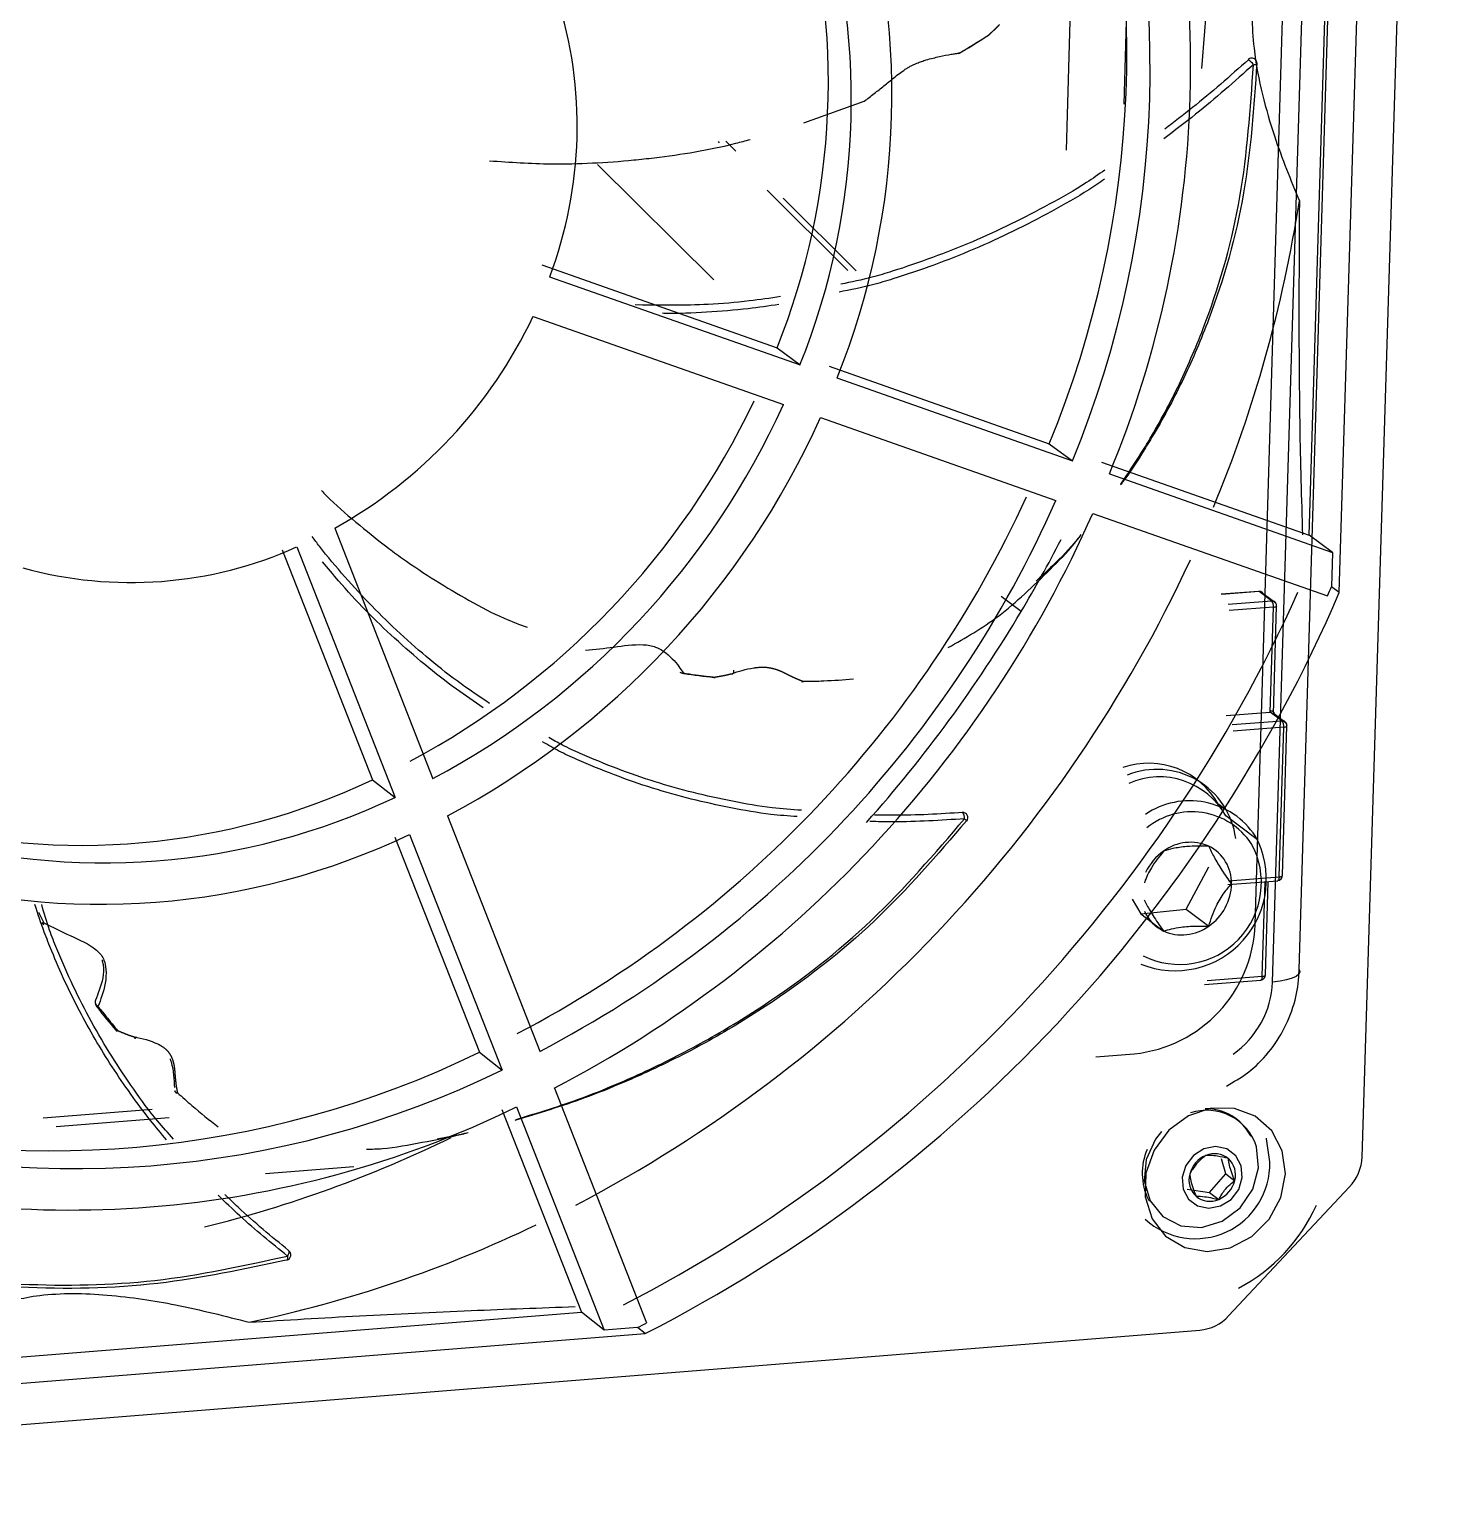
# Model space of a CAD drawing. Header units: millimetres. Extents: x 0 to 279, y 0 to 216.
# Drawn here: x 141.4 to 155.18, y 135.3 to 149.78 of the extents above; entities that cross this region are included whole.
import ezdxf

# ---------------------------------------------------------------- set-up
doc = ezdxf.new("R2010")
doc.units = ezdxf.units.MM

msp = doc.modelspace()

# ---------------------------------------------------------------- linework, layer by layer
at = {"color": 7, "linetype": 'Continuous', "lineweight": 25}
for p, q in [((153.468, 140.966), (154.238, 166.457)), ((153.901, 140.526), (154.552, 161.938)), ((153.641, 140.401), (154.29, 161.828)), ((154.521, 138.678), (155.176, 159.98)), ((154.297, 144.237), (154.603, 154.281)), ((153.999, 144.8), (154.276, 153.915)), ((152.287, 152.845), (152.175, 149.045)), ((151.612, 148.591), (151.67, 150.57)), ((149.026, 148.861), (149.622, 149.074)), ((148.196, 148.666), (148.186, 148.677)), ((148.356, 148.584), (148.258, 148.682)), ((146.997, 148.452), (148.141, 147.314)), ((149.46, 147.407), (148.666, 148.198)), ((149.541, 147.404), (148.822, 148.12)), ((146.447, 147.462), (148.763, 146.646)), ((146.525, 147.346), (148.989, 146.477)), ((146.362, 146.956), (148.826, 146.089)), ((147.367, 147.071), (147.842, 147.069)), ((148.763, 146.646), (148.989, 146.477)), ((149.277, 146.464), (151.442, 145.701)), ((149.353, 146.349), (151.671, 145.532)), ((149.19, 145.96), (151.508, 145.144)), ((151.442, 145.701), (151.671, 145.532)), ((151.957, 145.519), (153.999, 144.8)), ((152.034, 145.404), (154.23, 144.63)), ((151.871, 145.016), (154.18, 144.203)), ((144.409, 144.87), (145.376, 142.403)), ((154.23, 144.63), (153.999, 144.8)), ((143.891, 144.658), (144.78, 142.392)), ((144.035, 144.686), (145.003, 142.219)), ((154.23, 144.63), (154.219, 144.294)), ((151.166, 144.05), (150.969, 144.197)), ((153.502, 144.248), (153.134, 144.219)), ((153.631, 144.155), (153.508, 144.246)), ((153.673, 144.132), (153.549, 144.224)), ((154.297, 144.237), (154.219, 144.294)), ((153.617, 143.059), (153.648, 144.092)), ((153.648, 143.039), (153.68, 144.107)), ((148.325, 143.435), (148.325, 143.435)), ((153.182, 143.026), (153.617, 143.059)), ((153.733, 142.973), (153.617, 143.059)), ((153.774, 142.951), (153.649, 143.044)), ((153.705, 141.436), (153.75, 142.91)), ((153.737, 141.452), (153.782, 142.925)), ((144.78, 142.392), (145.003, 142.219)), ((145.519, 142.039), (146.429, 139.719)), ((153.192, 142.087), (153.11, 142.148)), ((153.49, 141.804), (153.18, 142.036)), ((145.001, 141.828), (145.833, 139.709)), ((145.146, 141.854), (146.056, 139.534)), ((152.789, 141.12), (153.012, 141.537)), ((153.2, 141.361), (153.691, 141.399)), ((153.57, 140.473), (153.598, 141.388)), ((152.257, 141.216), (152.343, 141.072)), ((141.493, 141.09), (141.546, 140.985)), ((152.343, 141.072), (152.789, 141.12)), ((152.343, 141.072), (152.567, 140.903)), ((152.789, 141.12), (153.013, 140.951)), ((152.97, 140.377), (153.524, 140.421)), ((145.833, 139.709), (146.056, 139.534)), ((151.9, 139.665), (152.278, 139.694)), ((146.571, 139.355), (147.477, 137.044)), ((142.611, 139.146), (141.539, 139.062)), ((146.054, 139.147), (146.837, 137.151)), ((146.199, 139.171), (147.061, 136.973)), ((142.781, 139.064), (141.668, 138.976)), ((153.444, 138.873), (153.425, 138.887)), ((143.729, 138.517), (144.598, 138.585)), ((153.18, 138.513), (153.137, 138.661)), ((153.021, 138.328), (153.18, 138.513)), ((153.18, 138.513), (153.269, 138.445)), ((152.416, 138.261), (152.435, 138.247)), ((152.8, 138.36), (153.021, 138.328)), ((153.021, 138.328), (153.11, 138.26)), ((153.208, 137.114), (154.397, 138.383)), ((143.955, 137.757), (143.956, 137.757)), ((137.863, 136.435), (146.837, 137.151)), ((147.061, 136.973), (146.837, 137.151)), ((132.078, 135.305), (152.925, 136.973)), ((147.39, 136.999), (147.061, 136.973)), ((147.465, 136.94), (147.39, 136.999)), ((137.635, 136.155), (147.465, 136.94))]:
    msp.add_line(p, q, dxfattribs=at)
at = {"color": 8, "linetype": 'Continuous', "lineweight": 25}
for p, q in [((153.508, 144.246), (153.138, 144.217)), ((153.204, 144.122), (153.631, 144.155)), ((153.648, 144.092), (153.213, 144.058)), ((153.244, 142.936), (153.733, 142.973)), ((153.75, 142.91), (153.252, 142.872)), ((153.208, 141.398), (153.705, 141.436)), ((153.538, 140.458), (153.567, 141.386)), ((152.995, 140.415), (153.538, 140.458))]:
    msp.add_line(p, q, dxfattribs=at)
at = {"color": 8, "linetype": 'Continuous', "lineweight": 25, "flags": 128}
for points in [[(150.847, 149.728), (150.846, 149.726), (150.845, 149.725)], [(150.563, 149.55), (150.563, 149.55), (150.564, 149.552)], [(153.452, 149.434), (153.462, 149.435), (153.47, 149.436), (153.477, 149.437), (153.483, 149.439), (153.487, 149.441), (153.488, 149.443), (153.488, 149.445), (153.487, 149.446)], [(153.648, 144.092), (153.657, 144.093), (153.665, 144.094), (153.672, 144.096), (153.677, 144.098), (153.68, 144.101), (153.681, 144.104), (153.68, 144.106), (153.68, 144.107)], [(147.832, 143.441), (147.836, 143.442), (147.84, 143.445)], [(148.148, 143.404), (148.144, 143.401), (148.14, 143.4)], [(153.75, 142.91), (153.759, 142.911), (153.767, 142.913), (153.773, 142.915), (153.778, 142.917), (153.781, 142.92), (153.783, 142.922), (153.782, 142.925), (153.782, 142.925)], [(150.609, 142.009), (150.616, 142.003), (150.622, 141.998), (150.626, 141.993), (150.63, 141.99), (150.632, 141.988), (150.632, 141.987), (150.631, 141.987)], [(153.705, 141.436), (153.704, 141.427), (153.703, 141.419), (153.701, 141.411), (153.698, 141.406), (153.695, 141.402), (153.692, 141.4), (153.691, 141.399)], [(153.705, 141.436), (153.714, 141.437), (153.722, 141.439), (153.729, 141.441), (153.733, 141.443), (153.737, 141.446), (153.738, 141.448), (153.737, 141.451), (153.737, 141.452)], [(153.538, 140.458), (153.538, 140.449), (153.536, 140.44), (153.535, 140.433), (153.532, 140.427), (153.529, 140.423), (153.526, 140.421), (153.524, 140.421)], [(153.538, 140.458), (153.547, 140.459), (153.555, 140.46), (153.562, 140.462), (153.567, 140.465), (153.57, 140.467), (153.571, 140.47), (153.571, 140.473), (153.57, 140.473)], [(153.901, 140.526), (153.903, 140.524), (153.909, 140.5), (153.899, 140.478), (153.873, 140.457), (153.833, 140.438), (153.779, 140.422), (153.715, 140.409), (153.641, 140.401)], [(143.945, 137.703), (143.946, 137.693), (143.946, 137.684), (143.946, 137.677), (143.944, 137.671), (143.942, 137.666), (143.939, 137.664), (143.938, 137.663)]]:
    msp.add_lwpolyline(points, dxfattribs=at)
at = {"color": 7, "linetype": 'Continuous', "lineweight": 25, "flags": 128}
for points in [[(150.854, 149.733), (150.852, 149.73), (150.847, 149.728)], [(153.4, 149.485), (153.401, 149.484), (153.403, 149.483)], [(149.619, 149.071), (149.62, 149.071), (149.622, 149.074)], [(148.153, 143.401), (148.151, 143.401), (148.148, 143.404)], [(149.018, 143.359), (149.02, 143.359), (149.024, 143.362)], [(150.586, 142.072), (150.586, 142.072), (150.59, 142.071)], [(153.766, 138.512), (153.736, 138.739), (153.633, 138.935), (153.47, 139.08), (153.264, 139.157), (153.037, 139.158), (152.814, 139.083), (152.62, 138.941), (152.474, 138.745), (152.393, 138.519), (152.386, 138.286), (152.454, 138.071), (152.588, 137.899), (152.776, 137.786), (152.995, 137.747), (153.223, 137.784), (153.435, 137.894), (153.607, 138.065), (153.722, 138.279), (153.766, 138.512)], [(152.548, 138.93), (152.488, 138.855), (152.396, 138.655), (152.378, 138.443), (152.435, 138.246), (152.56, 138.092), (152.737, 138.001), (152.941, 137.985), (153.144, 138.047), (153.32, 138.178), (153.445, 138.36), (153.501, 138.57), (153.482, 138.778), (153.482, 138.778)], [(153.613, 138.629), (153.582, 138.856), (153.58, 138.864)], [(153.332, 138.592), (153.279, 138.691), (153.191, 138.758), (153.08, 138.782), (152.965, 138.759), (152.862, 138.694), (152.787, 138.595), (152.751, 138.479), (152.761, 138.362), (152.814, 138.263), (152.903, 138.197), (153.013, 138.173), (153.129, 138.196), (153.232, 138.261), (153.307, 138.359), (153.342, 138.476), (153.332, 138.592)], [(143.945, 137.703), (143.951, 137.711), (143.955, 137.72), (143.959, 137.728), (143.961, 137.736), (143.962, 137.743), (143.962, 137.749), (143.959, 137.754), (143.956, 137.757)]]:
    msp.add_lwpolyline(points, dxfattribs=at)
at = {"color": 7, "linetype": 'Continuous', "lineweight": 25}
for centre, radius, start, end in [((141.314, 150.583), 11.689, 354.1734, 13.4714), ((142.285, 149.434), 10.549, 337.5399, 19.0822), ((142.065, 149.562), 10.141, 337.6202, 17.7763), ((142.307, 149.393), 10.128, 337.5913, 19.0502), ((142.444, 149.135), 7.45, 338.0413, 18.7237), ((142.222, 149.265), 7.046, 338.1792, 16.8044), ((142.464, 149.095), 7.03, 338.1407, 18.6436), ((142.599, 148.829), 4.197, 339.3064, 17.6091), ((150.817, 149.769), 0.0515, 302.9923, 316.0709), ((150.539, 149.582), 0.0389, 281.9168, 310.5932), ((150.536, 149.594), 0.0512, 282.0833, 300.6479), ((153.435, 149.447), 0.0515, 94.4586, 132.7029), ((153.188, 149.218), 0.342, 39.1826, 50.8263), ((153.435, 149.445), 0.053, 1.1065, 93.9821), ((140.927, 150.104), 13.132, 337.4922, 351.1877), ((142.131, 148.96), 4.682, 299.1196, 334.6598), ((141.467, 149.481), 7.827, 298.0959, 334.608), ((141.685, 149.316), 7.836, 298.099, 335.6774), ((141.619, 149.369), 8.304, 298.016, 335.76), ((140.974, 149.876), 11.27, 297.655, 335.3754), ((141.191, 149.712), 11.283, 297.6582, 336.1151), ((141.123, 149.767), 11.751, 297.62, 336.1528), ((142.403, 148.313), 3.978, 254.4982, 294.2156), ((139.649, 150.902), 13.401, 329.2505, 332.7063), ((140.449, 150.289), 13.644, 297.6601, 335.1643), ((140.479, 150.274), 14.706, 297.4289, 335.7735), ((140.77, 150.055), 14.725, 297.0441, 336.7259), ((153.506, 144.197), 0.0508, 31.542, 94.2947), ((140.854, 150.05), 14.552, 336.3094, 336.6994), ((139.56, 150.956), 13.505, 318.3037, 329.2453), ((153.561, 144.102), 0.0881, 353.5021, 36.9386), ((153.628, 144.105), 0.052, 1.7838, 31.762), ((147.839, 143.493), 0.052, 232.247, 261.8647), ((147.833, 143.492), 0.0481, 237.7134, 278.2955), ((148.145, 143.451), 0.0513, 264.3652, 278.4971), ((149.012, 143.397), 0.0375, 260.4775, 288.9453), ((149.017, 143.41), 0.0514, 256.7458, 270.9901), ((153.662, 142.92), 0.0884, 353.5393, 36.8793), ((153.73, 142.924), 0.052, 1.789, 31.7301), ((152.422, 141.771), 0.784, 28.7508, 109.0648), ((152.503, 141.714), 0.781, 7.4132, 112.0458), ((141.918, 148.422), 6.675, 254.9073, 295.388), ((152.527, 141.674), 0.747, 28.988, 113.8325), ((142.142, 148.239), 6.665, 253.4267, 295.4186), ((152.825, 141.412), 0.774, 33.4948, 124.1977), ((150.589, 142.019), 0.0531, 322.4954, 93.7892), ((150.526, 142.018), 0.0836, 353.6614, 39.6406), ((152.846, 141.373), 0.704, 33.9142, 128.9536), ((142.103, 148.229), 7.063, 253.3437, 295.5211), ((152.68, 141.411), 0.899, 248.1384, 28.5059), ((152.725, 141.379), 0.805, 243.5072, 28.7862), ((152.832, 141.332), 0.445, 65.8725, 126.3581), ((152.834, 141.379), 0.402, 358.5182, 63.4639), ((152.87, 141.258), 0.528, 124.8764, 155.1922), ((153.686, 141.45), 0.0505, 274.8604, 2.205), ((152.719, 141.377), 0.517, 304.5702, 359.0793), ((152.735, 141.252), 0.387, 203.1638, 244.2035), ((141.57, 141.015), 0.0528, 212.1917, 242.1721), ((141.539, 141.01), 0.0265, 239.328, 284.7324), ((152.141, 141.016), 1.329, 275.9331, 357.8349), ((152.748, 141.31), 0.445, 245.9069, 306.3631), ((153.52, 140.471), 0.0504, 274.8745, 2.2098), ((142.083, 140.204), 0.0325, 148.6339, 183.1879), ((142.104, 140.198), 0.0534, 175.6439, 220.7104), ((142.293, 139.962), 0.0525, 223.3148, 243.5245), ((142.293, 139.915), 0.0236, 156.081, 181.5844), ((141.626, 148.351), 9.611, 254.0305, 295.9605), ((141.848, 148.167), 9.604, 253.005, 295.9836), ((142.881, 139.352), 0.053, 205.8865, 230.3445), ((142.869, 139.355), 0.0441, 215.9717, 260.2124), ((142.854, 139.33), 0.0202, 249.7806, 291.2765), ((141.808, 148.158), 10.002, 252.9717, 296.0363), ((152.994, 138.627), 0.511, 17.1613, 108.4403), ((152.987, 138.657), 0.495, 27.7287, 91.0078), ((140.158, 149.974), 12.347, 283.9199, 295.9243), ((152.943, 138.518), 0.586, 156.341, 205.9702), ((153.086, 138.446), 0.268, 112.3185, 166.3987), ((153.069, 138.498), 0.213, 50.1702, 113.5243), ((152.88, 138.607), 0.733, 227.6735, 1.7151), ((153.058, 138.502), 0.218, 344.9599, 47.4576), ((154.066, 138.697), 0.456, 316.5409, 357.664), ((153.035, 138.453), 0.218, 164.9684, 227.477), ((153.008, 138.509), 0.268, 292.3255, 346.39), ((153.025, 138.456), 0.214, 230.1897, 293.5311), ((152.514, 138.896), 1.704, 297.6959, 336.0692), ((140.98, 149.319), 12.538, 281.9082, 295.5737), ((143.924, 137.714), 0.053, 285.129, 54.3367), ((152.884, 137.411), 0.44, 275.3507, 317.4574), ((141.056, 149.528), 14.039, 296.82, 297.2194)]:
    msp.add_arc(centre, radius, start, end, dxfattribs=at)
at = {"color": 8, "linetype": 'Continuous', "lineweight": 25}
for centre, radius, start, end in [((153.503, 144.24), 0.00808, 50.271, 94.4952), ((153.512, 144.204), 0.0423, 28.0803, 95.3098), ((153.635, 144.112), 0.0424, 28.0782, 95.3135), ((153.737, 142.931), 0.0423, 28.0635, 95.3597), ((152.731, 140.44), 0.911, 304.8152, 357.5402), ((142.1, 140.208), 0.0497, 186.8926, 247.6359), ((142.073, 140.186), 0.0247, 245.1539, 287.2501), ((142.264, 139.947), 0.0235, 246.3935, 288.4507)]:
    msp.add_arc(centre, radius, start, end, dxfattribs=at)
at = {"color": 7, "linetype": 'Continuous', "lineweight": 25}
msp.add_ellipse((153.597, 143.024), major_axis=(0.0605, 0.0257), ratio=0.609523, start_param=6.236822, end_param=7.18022, dxfattribs=at)
for points, knots in [([(153.996, 151.118), (153.901, 151.038), (153.732, 150.895), (153.547, 150.576), (153.457, 150.233), (153.433, 149.913), (153.456, 149.537), (153.536, 149.132), (153.687, 148.62), (153.819, 148.298), (153.904, 148.092)], [0, 0, 0, 0, 0.19934, 0.353388, 0.441958, 0.513696, 0.585175, 0.695198, 0.804398, 1, 1, 1, 1]), ([(150.563, 149.55), (150.568, 149.553), (150.664, 149.609), (150.757, 149.669), (150.845, 149.726)], [0, 0, 0, 0, 0.058991, 1, 1, 1, 1]), ([(150.564, 149.552), (150.574, 149.558), (150.621, 149.586), (150.697, 149.632), (150.782, 149.686), (150.829, 149.716), (150.847, 149.728)], [0, 0, 0, 0, 0.098264, 0.492775, 0.808577, 1, 1, 1, 1]), ([(150.847, 149.728), (150.847, 149.728), (150.849, 149.729), (150.85, 149.731), (150.852, 149.732), (150.853, 149.733), (150.855, 149.735), (150.857, 149.737), (150.859, 149.738), (150.86, 149.739), (150.862, 149.741), (150.863, 149.742), (150.865, 149.744), (150.866, 149.745), (150.868, 149.746), (150.869, 149.748), (150.871, 149.749), (150.872, 149.751), (150.874, 149.752), (150.875, 149.753), (150.877, 149.754), (150.878, 149.755), (150.879, 149.756), (150.88, 149.758), (150.882, 149.759), (150.883, 149.76), (150.884, 149.761), (150.885, 149.762), (150.887, 149.764), (150.889, 149.766), (150.891, 149.768), (150.893, 149.77), (150.895, 149.772), (150.897, 149.774), (150.9, 149.776), (150.902, 149.778), (150.904, 149.78), (150.906, 149.782), (150.907, 149.783), (150.91, 149.786), (150.912, 149.788), (150.914, 149.79), (150.916, 149.792), (150.918, 149.793), (150.92, 149.795), (150.921, 149.797), (150.923, 149.798), (150.925, 149.8), (150.926, 149.802), (150.928, 149.804), (150.93, 149.805), (150.931, 149.807), (150.933, 149.809), (150.935, 149.81), (150.936, 149.812), (150.938, 149.813), (150.94, 149.815), (150.941, 149.817), (150.943, 149.818), (150.944, 149.82), (150.945, 149.821), (150.947, 149.823), (150.948, 149.824), (150.949, 149.825), (150.951, 149.827), (150.952, 149.828), (150.953, 149.829), (150.953, 149.83), (150.954, 149.83)], [0, 0, 0, 0, 0.011599, 0.028067, 0.044535, 0.052769, 0.069236, 0.085704, 0.102172, 0.110407, 0.126875, 0.143343, 0.151577, 0.168046, 0.17628, 0.192748, 0.209217, 0.217451, 0.23392, 0.242155, 0.258624, 0.266858, 0.275093, 0.291562, 0.299796, 0.316266, 0.324501, 0.332735, 0.349205, 0.35744, 0.39038, 0.40685, 0.42332, 0.43979, 0.472732, 0.489202, 0.505673, 0.522144, 0.538615, 0.555087, 0.58803, 0.604501, 0.620973, 0.637445, 0.653916, 0.670388, 0.686861, 0.703333, 0.719805, 0.736278, 0.752751, 0.769224, 0.785698, 0.802171, 0.818645, 0.835119, 0.851594, 0.868068, 0.884543, 0.892781, 0.909256, 0.925732, 0.942208, 0.950446, 0.966923, 0.9834, 0.991638, 1, 1, 1, 1]), ([(149.622, 149.074), (149.654, 149.099), (149.718, 149.149), (149.816, 149.226), (149.912, 149.305), (149.992, 149.367), (150.053, 149.406), (150.082, 149.422), (150.111, 149.436), (150.146, 149.452), (150.187, 149.467), (150.265, 149.491), (150.365, 149.515), (150.458, 149.534), (150.52, 149.543), (150.55, 149.549), (150.564, 149.552)], [0, 0, 0, 0, 0.1048442, 0.2097393, 0.3145806, 0.421329, 0.4444553, 0.4682755, 0.4914235, 0.5151368, 0.5557976, 0.5974705, 0.735796, 0.8776496, 0.9388221, 1, 1, 1, 1]), ([(153.486, 149.448), (153.456, 149.018), (153.397, 148.144), (153.102, 147.118), (152.773, 146.344), (152.549, 145.921), (152.343, 145.587), (152.236, 145.413), (152.151, 145.307), (152.143, 145.297)], [0, 0, 0, 0, 0.278737, 0.566512, 0.710483, 0.855487, 0.900287, 0.989885, 1, 1, 1, 1]), ([(152.147, 145.304), (152.216, 145.406), (152.32, 145.56), (152.47, 145.81), (152.602, 146.046), (152.788, 146.419), (153.072, 147.092), (153.362, 148.12), (153.422, 148.996), (153.452, 149.434)], [0, 0, 0, 0, 0.089727, 0.135116, 0.208566, 0.28186, 0.427386, 0.713715, 1, 1, 1, 1]), ([(153.403, 149.483), (153.222, 149.322), (152.954, 149.085), (152.67, 148.87), (152.579, 148.8)], [0, 0, 0, 0, 0.676727, 1, 1, 1, 1]), ([(145.934, 148.488), (146.135, 148.474), (146.471, 148.451), (146.945, 148.463), (147.284, 148.487), (147.756, 148.539), (148.14, 148.601), (148.452, 148.685), (148.499, 148.697)], [0, 0, 0, 0, 0.237665, 0.395252, 0.553245, 0.631463, 0.944802, 1, 1, 1, 1]), ([(151.989, 148.395), (151.929, 148.354), (151.753, 148.231), (151.443, 148.058), (151.07, 147.862), (150.558, 147.628), (150.098, 147.46), (149.664, 147.328), (149.493, 147.294), (149.39, 147.273)], [0, 0, 0, 0, 0.0756029, 0.2227132, 0.3698108, 0.5168952, 0.8133359, 0.886842, 1, 1, 1, 1]), ([(153.904, 148.092), (153.9, 147.356), (153.893, 146.267), (153.924, 145.163), (153.935, 144.804)], [0, 0, 0, 0, 0.675228, 1, 1, 1, 1]), ([(148.798, 147.15), (148.695, 147.135), (148.458, 147.1), (147.989, 147.06), (147.626, 147.065), (147.397, 147.068)], [0, 0, 0, 0, 0.220002, 0.508715, 1, 1, 1, 1]), ([(144.279, 145.241), (144.295, 145.224), (144.401, 145.112), (144.617, 144.929), (144.868, 144.724), (145.233, 144.456), (145.617, 144.218), (146.03, 143.996), (146.227, 143.923), (146.304, 143.894)], [0, 0, 0, 0, 0.028633, 0.187838, 0.347452, 0.426473, 0.743028, 0.901169, 1, 1, 1, 1]), ([(145.932, 143.145), (145.839, 143.208), (145.637, 143.343), (145.242, 143.653), (144.86, 144.006), (144.508, 144.39), (144.313, 144.618), (144.212, 144.755), (144.189, 144.787)], [0, 0, 0, 0, 0.141247, 0.303158, 0.627449, 0.78954, 0.951699, 1, 1, 1, 1]), ([(150.448, 143.695), (150.616, 143.79), (150.877, 143.938), (151.202, 144.221), (151.452, 144.462), (151.64, 144.654), (151.737, 144.779), (151.758, 144.807)], [0, 0, 0, 0, 0.3528475, 0.5496228, 0.7463945, 0.9431519, 1, 1, 1, 1]), ([(151.75, 144.801), (151.739, 144.786), (151.653, 144.676), (151.505, 144.528), (151.368, 144.399), (151.314, 144.349)], [0, 0, 0, 0, 0.084003, 0.642336, 1, 1, 1, 1]), ([(146.878, 143.669), (146.971, 143.678), (147.155, 143.696), (147.368, 143.731), (147.511, 143.717), (147.582, 143.696), (147.701, 143.627), (147.779, 143.535), (147.826, 143.466), (147.84, 143.445)], [0, 0, 0, 0, 0.210161, 0.421392, 0.468249, 0.515073, 0.597356, 0.877402, 1, 1, 1, 1]), ([(148.314, 143.437), (148.384, 143.46), (148.455, 143.483), (148.539, 143.495), (148.545, 143.496), (148.552, 143.497), (148.56, 143.498), (148.571, 143.499), (148.582, 143.5), (148.593, 143.501), (148.602, 143.501), (148.61, 143.502), (148.618, 143.502), (148.629, 143.502), (148.64, 143.501), (148.65, 143.501), (148.658, 143.5), (148.664, 143.5), (148.67, 143.499), (148.674, 143.498), (148.679, 143.498), (148.683, 143.497), (148.688, 143.496), (148.693, 143.495), (148.696, 143.495), (148.701, 143.494), (148.705, 143.493), (148.709, 143.492), (148.714, 143.491), (148.718, 143.49), (148.722, 143.489), (148.726, 143.488), (148.73, 143.487), (148.735, 143.486), (148.739, 143.485), (148.744, 143.483), (148.748, 143.482), (148.752, 143.481), (148.756, 143.479), (148.761, 143.478), (148.764, 143.477), (148.769, 143.475), (148.772, 143.474), (148.777, 143.472), (148.78, 143.471), (148.784, 143.469), (148.788, 143.468), (148.792, 143.466), (148.795, 143.465), (148.799, 143.463), (148.802, 143.462), (148.806, 143.46), (148.809, 143.459), (148.813, 143.457), (148.816, 143.456), (148.819, 143.454), (148.822, 143.453), (148.825, 143.451), (148.828, 143.45), (148.831, 143.448), (148.835, 143.447), (148.838, 143.445), (148.84, 143.444), (148.843, 143.442), (148.846, 143.441), (148.849, 143.439), (148.852, 143.438), (148.855, 143.436), (148.858, 143.435), (148.86, 143.433), (148.864, 143.432), (148.867, 143.43), (148.87, 143.429), (148.873, 143.427), (148.875, 143.426), (148.878, 143.424), (148.881, 143.423), (148.884, 143.421), (148.887, 143.42), (148.891, 143.418), (148.893, 143.417), (148.896, 143.416), (148.899, 143.414), (148.902, 143.413), (148.905, 143.411), (148.908, 143.41), (148.911, 143.408), (148.914, 143.407), (148.917, 143.406), (148.92, 143.404), (148.922, 143.403), (148.926, 143.401), (148.929, 143.4), (148.931, 143.399), (148.934, 143.398), (148.937, 143.396), (148.94, 143.395), (148.943, 143.393), (148.947, 143.392), (148.949, 143.391), (148.953, 143.389), (148.956, 143.388), (148.958, 143.387), (148.961, 143.386), (148.963, 143.385), (148.965, 143.384), (148.967, 143.383), (148.969, 143.382), (148.971, 143.381), (148.973, 143.38), (148.976, 143.379), (148.978, 143.379), (148.98, 143.378), (148.982, 143.377), (148.984, 143.376), (148.986, 143.375), (148.989, 143.374), (148.991, 143.373), (148.993, 143.373), (148.995, 143.372), (148.998, 143.371), (149, 143.37), (149.002, 143.369), (149.005, 143.368), (149.008, 143.367), (149.011, 143.366), (149.014, 143.365), (149.016, 143.364), (149.018, 143.364), (149.021, 143.363), (149.022, 143.362), (149.023, 143.362), (149.024, 143.362)], [0, 0, 0, 0, 0.245085, 0.249205, 0.253325, 0.261565, 0.269805, 0.278045, 0.294535, 0.302775, 0.311015, 0.319256, 0.327497, 0.335739, 0.352238, 0.360482, 0.369071, 0.377678, 0.37975, 0.388042, 0.392188, 0.396334, 0.404628, 0.408775, 0.412922, 0.417069, 0.425365, 0.429512, 0.43366, 0.441958, 0.446106, 0.450255, 0.458554, 0.462703, 0.471003, 0.475153, 0.483453, 0.487603, 0.495904, 0.500055, 0.508357, 0.512508, 0.52081, 0.524962, 0.533265, 0.537417, 0.545721, 0.549873, 0.558178, 0.56233, 0.570635, 0.574788, 0.583094, 0.587247, 0.595554, 0.599707, 0.60386, 0.612167, 0.616321, 0.624628, 0.628782, 0.63709, 0.641244, 0.645398, 0.653706, 0.65786, 0.666168, 0.670322, 0.674477, 0.682785, 0.686939, 0.695248, 0.699402, 0.707711, 0.711866, 0.71602, 0.724329, 0.728483, 0.736792, 0.740947, 0.749255, 0.75341, 0.757564, 0.765874, 0.770028, 0.778337, 0.782492, 0.790801, 0.794956, 0.79911, 0.80742, 0.811574, 0.819884, 0.824038, 0.828193, 0.836503, 0.840657, 0.848967, 0.853122, 0.861431, 0.865586, 0.873896, 0.878051, 0.882206, 0.886361, 0.890515, 0.89467, 0.898825, 0.90298, 0.907134, 0.911289, 0.915444, 0.919599, 0.923753, 0.927908, 0.932063, 0.936217, 0.940372, 0.944526, 0.948681, 0.952835, 0.95699, 0.961144, 0.965299, 0.973608, 0.977762, 0.981917, 0.986071, 0.990225, 0.99438, 0.998534, 1, 1, 1, 1]), ([(148.314, 143.437), (148.317, 143.436), (148.324, 143.433), (148.332, 143.439), (148.337, 143.452), (148.337, 143.465), (148.337, 143.471)], [0, 0, 0, 0, 0.250002, 0.499776, 0.74944, 1, 1, 1, 1]), ([(147.832, 143.441), (147.838, 143.44), (147.94, 143.424), (148.043, 143.412), (148.14, 143.401)], [0, 0, 0, 0, 0.058982, 1, 1, 1, 1]), ([(147.84, 143.445), (147.85, 143.443), (147.9, 143.435), (147.983, 143.423), (148.076, 143.412), (148.128, 143.406), (148.148, 143.404)], [0, 0, 0, 0, 0.098264, 0.492775, 0.808577, 1, 1, 1, 1]), ([(148.148, 143.404), (148.148, 143.404), (148.15, 143.404), (148.153, 143.404), (148.155, 143.405), (148.157, 143.405), (148.16, 143.405), (148.162, 143.406), (148.165, 143.406), (148.167, 143.407), (148.17, 143.407), (148.172, 143.407), (148.174, 143.408), (148.176, 143.408), (148.178, 143.408), (148.181, 143.409), (148.183, 143.409), (148.185, 143.41), (148.187, 143.41), (148.19, 143.41), (148.192, 143.411), (148.193, 143.411), (148.195, 143.411), (148.197, 143.412), (148.199, 143.412), (148.201, 143.412), (148.203, 143.413), (148.205, 143.413), (148.207, 143.413), (148.21, 143.414), (148.213, 143.415), (148.217, 143.415), (148.22, 143.416), (148.223, 143.416), (148.227, 143.417), (148.231, 143.418), (148.233, 143.418), (148.236, 143.419), (148.239, 143.42), (148.243, 143.42), (148.246, 143.421), (148.25, 143.422), (148.253, 143.422), (148.255, 143.423), (148.258, 143.424), (148.261, 143.424), (148.263, 143.425), (148.266, 143.425), (148.269, 143.426), (148.272, 143.426), (148.274, 143.427), (148.277, 143.428), (148.28, 143.428), (148.282, 143.429), (148.285, 143.43), (148.287, 143.43), (148.29, 143.431), (148.293, 143.431), (148.295, 143.432), (148.297, 143.433), (148.299, 143.433), (148.302, 143.434), (148.304, 143.434), (148.306, 143.435), (148.308, 143.435), (148.311, 143.436), (148.312, 143.436), (148.313, 143.437), (148.314, 143.437)], [0, 0, 0, 0, 0.0115991, 0.0280668, 0.0445346, 0.0527685, 0.0692364, 0.0857044, 0.1021725, 0.1104065, 0.1268747, 0.143343, 0.1515772, 0.1680456, 0.1762798, 0.1927484, 0.209217, 0.2174514, 0.2339202, 0.2421546, 0.2586236, 0.2668581, 0.2750927, 0.2915618, 0.2997965, 0.3162659, 0.3245006, 0.3327353, 0.349205, 0.3574398, 0.3903798, 0.4068499, 0.4233201, 0.4397904, 0.4727317, 0.4892024, 0.5056733, 0.5221443, 0.5386155, 0.5550867, 0.5880296, 0.6045012, 0.6209728, 0.6374446, 0.6539164, 0.6703884, 0.6868606, 0.7033329, 0.7198055, 0.7362782, 0.7527512, 0.7692244, 0.7856977, 0.8021713, 0.8186452, 0.8351193, 0.8515937, 0.8680683, 0.8845432, 0.8927807, 0.9092562, 0.925732, 0.9422081, 0.9504462, 0.9669227, 0.9833995, 0.991638, 1, 1, 1, 1]), ([(149.024, 143.362), (149.09, 143.363), (149.253, 143.366), (149.417, 143.378), (149.514, 143.386)], [0, 0, 0, 0, 0.406391, 1, 1, 1, 1]), ([(149.005, 142.092), (148.908, 142.099), (148.678, 142.115), (148.323, 142.179), (147.939, 142.263), (147.433, 142.405), (147.006, 142.57), (146.661, 142.725), (146.561, 142.784), (146.517, 142.809)], [0, 0, 0, 0, 0.1103603, 0.2609341, 0.4114948, 0.562042, 0.8654619, 0.9406986, 1, 1, 1, 1]), ([(150.59, 142.071), (150.363, 142.056), (150.072, 142.038), (149.785, 142.044), (149.722, 142.045)], [0, 0, 0, 0, 0.784503, 1, 1, 1, 1]), ([(150.627, 141.989), (150.338, 141.651), (149.748, 140.965), (148.845, 140.27), (148.063, 139.797), (147.593, 139.562), (147.193, 139.386), (146.773, 139.216), (146.412, 139.108), (146.183, 139.039)], [0, 0, 0, 0, 0.243181, 0.494248, 0.619854, 0.746361, 0.785447, 0.863616, 1, 1, 1, 1]), ([(146.194, 139.048), (146.413, 139.115), (146.764, 139.222), (147.174, 139.39), (147.471, 139.522), (147.74, 139.652), (148.144, 139.866), (148.822, 140.278), (149.724, 140.977), (150.314, 141.665), (150.609, 142.009)], [0, 0, 0, 0, 0.130829, 0.209679, 0.249086, 0.312857, 0.376493, 0.502842, 0.75144, 1, 1, 1, 1]), ([(153.014, 141.739), (152.94, 141.74), (152.813, 141.741), (152.662, 141.718), (152.597, 141.699), (152.568, 141.691)], [0, 0, 0, 0, 0.4391222, 0.7513715, 1, 1, 1, 1]), ([(153.236, 141.369), (153.221, 141.39), (153.174, 141.457), (153.1, 141.57), (153.045, 141.672), (153.022, 141.721), (153.014, 141.739)], [0, 0, 0, 0, 0.156025, 0.493707, 0.819058, 1, 1, 1, 1]), ([(152.568, 141.691), (152.526, 141.639), (152.455, 141.55), (152.396, 141.431), (152.38, 141.381), (152.379, 141.378)], [0, 0, 0, 0, 0.571723, 0.9782614, 1, 1, 1, 1]), ([(153.013, 140.951), (153.034, 141.019), (153.072, 141.134), (153.159, 141.277), (153.213, 141.341), (153.236, 141.369)], [0, 0, 0, 0, 0.439122, 0.751371, 1, 1, 1, 1]), ([(142.824, 138.855), (142.77, 138.914), (142.629, 139.068), (142.43, 139.344), (142.211, 139.668), (141.945, 140.12), (141.748, 140.54), (141.592, 140.93), (141.549, 141.079), (141.525, 141.163)], [0, 0, 0, 0, 0.090636, 0.238005, 0.385361, 0.532704, 0.829665, 0.9033, 1, 1, 1, 1]), ([(152.375, 141.21), (152.393, 141.175), (152.432, 141.103), (152.505, 140.991), (152.552, 140.924), (152.567, 140.903)], [0, 0, 0, 0, 0.377841, 0.80338, 1, 1, 1, 1]), ([(141.546, 140.985), (141.632, 140.942), (141.803, 140.856), (142.012, 140.769), (142.113, 140.669), (142.147, 140.604), (142.171, 140.457), (142.135, 140.305), (142.093, 140.196), (142.081, 140.162)], [0, 0, 0, 0, 0.210161, 0.421392, 0.468249, 0.515073, 0.597356, 0.877402, 1, 1, 1, 1]), ([(152.567, 140.903), (152.592, 140.911), (152.643, 140.926), (152.749, 140.945), (152.878, 140.954), (152.971, 140.952), (153.013, 140.951)], [0, 0, 0, 0, 0.2164527, 0.4403056, 0.751896, 1, 1, 1, 1]), ([(142.119, 140.62), (142.123, 140.604), (142.149, 140.493), (142.106, 140.36), (142.067, 140.254), (142.055, 140.221)], [0, 0, 0, 0, 0.098552, 0.716402, 1, 1, 1, 1]), ([(153.186, 139.377), (153.257, 139.418), (153.412, 139.505), (153.608, 139.704), (153.769, 139.947), (153.869, 140.214), (153.899, 140.412), (153.901, 140.513), (153.901, 140.526)], [0, 0, 0, 0, 0.17501, 0.377614, 0.580516, 0.783245, 0.972449, 1, 1, 1, 1]), ([(142.063, 140.164), (142.067, 140.159), (142.128, 140.077), (142.194, 140), (142.255, 139.926)], [0, 0, 0, 0, 0.0589924, 1, 1, 1, 1]), ([(142.081, 140.162), (142.087, 140.154), (142.117, 140.115), (142.168, 140.05), (142.226, 139.979), (142.259, 139.94), (142.272, 139.925)], [0, 0, 0, 0, 0.098264, 0.492775, 0.808577, 1, 1, 1, 1]), ([(142.272, 139.925), (142.272, 139.925), (142.274, 139.924), (142.276, 139.923), (142.278, 139.922), (142.281, 139.921), (142.283, 139.92), (142.286, 139.918), (142.288, 139.917), (142.29, 139.916), (142.292, 139.915), (142.294, 139.914), (142.297, 139.913), (142.298, 139.913), (142.301, 139.912), (142.303, 139.911), (142.305, 139.91), (142.307, 139.909), (142.309, 139.908), (142.311, 139.907), (142.313, 139.906), (142.315, 139.905), (142.317, 139.905), (142.319, 139.904), (142.321, 139.903), (142.323, 139.902), (142.324, 139.901), (142.326, 139.901), (142.328, 139.9), (142.331, 139.899), (142.334, 139.897), (142.338, 139.896), (142.341, 139.895), (142.344, 139.893), (142.348, 139.892), (142.352, 139.891), (142.354, 139.889), (142.357, 139.888), (142.36, 139.887), (142.363, 139.886), (142.367, 139.885), (142.371, 139.883), (142.373, 139.882), (142.376, 139.881), (142.379, 139.88), (142.382, 139.879), (142.384, 139.878), (142.387, 139.877), (142.39, 139.876), (142.392, 139.875), (142.395, 139.874), (142.398, 139.874), (142.401, 139.873), (142.403, 139.872), (142.406, 139.871), (142.409, 139.87), (142.412, 139.869), (142.414, 139.868), (142.417, 139.867), (142.419, 139.867), (142.421, 139.866), (142.424, 139.865), (142.426, 139.864), (142.428, 139.864), (142.431, 139.863), (142.433, 139.863), (142.435, 139.862), (142.436, 139.862), (142.436, 139.862)], [0, 0, 0, 0, 0.011599, 0.028067, 0.044535, 0.052769, 0.069236, 0.085704, 0.102172, 0.110407, 0.126875, 0.143343, 0.151577, 0.168046, 0.17628, 0.192748, 0.209217, 0.217451, 0.23392, 0.242155, 0.258624, 0.266858, 0.275093, 0.291562, 0.299796, 0.316266, 0.324501, 0.332735, 0.349205, 0.35744, 0.39038, 0.40685, 0.42332, 0.43979, 0.472732, 0.489202, 0.505673, 0.522144, 0.538615, 0.555087, 0.58803, 0.604501, 0.620973, 0.637445, 0.653916, 0.670388, 0.686861, 0.703333, 0.719805, 0.736278, 0.752751, 0.769224, 0.785698, 0.802171, 0.818645, 0.835119, 0.851594, 0.868068, 0.884543, 0.892781, 0.909256, 0.925732, 0.942208, 0.950446, 0.966923, 0.9834, 0.991638, 1, 1, 1, 1]), ([(142.436, 139.862), (142.437, 139.858), (142.438, 139.85), (142.444, 139.847), (142.451, 139.851), (142.456, 139.86), (142.459, 139.864)], [0, 0, 0, 0, 0.250002, 0.499776, 0.74944, 1, 1, 1, 1]), ([(142.436, 139.862), (142.515, 139.845), (142.595, 139.828), (142.672, 139.789), (142.677, 139.787), (142.684, 139.783), (142.691, 139.779), (142.701, 139.774), (142.71, 139.768), (142.719, 139.762), (142.726, 139.757), (142.732, 139.752), (142.738, 139.747), (142.746, 139.74), (142.754, 139.733), (142.761, 139.725), (142.766, 139.719), (142.77, 139.715), (142.773, 139.711), (142.776, 139.707), (142.778, 139.703), (142.781, 139.7), (142.784, 139.696), (142.786, 139.692), (142.788, 139.689), (142.79, 139.685), (142.792, 139.681), (142.795, 139.677), (142.797, 139.673), (142.799, 139.67), (142.8, 139.666), (142.802, 139.662), (142.804, 139.658), (142.806, 139.653), (142.808, 139.649), (142.809, 139.644), (142.811, 139.641), (142.813, 139.636), (142.814, 139.632), (142.816, 139.627), (142.817, 139.623), (142.818, 139.619), (142.819, 139.615), (142.821, 139.61), (142.822, 139.606), (142.823, 139.602), (142.824, 139.598), (142.825, 139.593), (142.826, 139.59), (142.826, 139.585), (142.827, 139.581), (142.828, 139.577), (142.829, 139.573), (142.829, 139.569), (142.83, 139.565), (142.83, 139.561), (142.831, 139.558), (142.831, 139.554), (142.832, 139.55), (142.832, 139.546), (142.833, 139.542), (142.833, 139.538), (142.833, 139.535), (142.834, 139.531), (142.834, 139.528), (142.834, 139.523), (142.835, 139.52), (142.835, 139.516), (142.835, 139.513), (142.835, 139.509), (142.836, 139.505), (142.836, 139.501), (142.836, 139.497), (142.837, 139.493), (142.837, 139.49), (142.837, 139.486), (142.838, 139.483), (142.838, 139.479), (142.838, 139.475), (142.839, 139.471), (142.839, 139.467), (142.839, 139.464), (142.84, 139.46), (142.84, 139.457), (142.84, 139.452), (142.841, 139.449), (142.841, 139.445), (142.842, 139.441), (142.842, 139.438), (142.842, 139.434), (142.843, 139.431), (142.843, 139.427), (142.843, 139.423), (142.844, 139.42), (142.844, 139.416), (142.845, 139.413), (142.845, 139.409), (142.845, 139.405), (142.846, 139.401), (142.846, 139.398), (142.847, 139.393), (142.847, 139.39), (142.848, 139.386), (142.848, 139.384), (142.848, 139.381), (142.849, 139.379), (142.849, 139.376), (142.849, 139.374), (142.85, 139.371), (142.85, 139.369), (142.85, 139.366), (142.851, 139.363), (142.851, 139.361), (142.852, 139.358), (142.852, 139.356), (142.853, 139.353), (142.853, 139.351), (142.854, 139.348), (142.854, 139.346), (142.854, 139.343), (142.855, 139.34), (142.856, 139.338), (142.856, 139.335), (142.857, 139.332), (142.857, 139.329), (142.858, 139.325), (142.859, 139.323), (142.859, 139.32), (142.86, 139.317), (142.861, 139.315), (142.861, 139.313), (142.861, 139.312), (142.861, 139.311)], [0, 0, 0, 0, 0.245085, 0.249205, 0.253325, 0.261565, 0.269805, 0.278045, 0.294535, 0.302775, 0.311015, 0.319256, 0.327497, 0.335739, 0.352238, 0.360482, 0.369071, 0.377678, 0.37975, 0.388042, 0.392188, 0.396334, 0.404628, 0.408775, 0.412922, 0.417069, 0.425365, 0.429512, 0.43366, 0.441958, 0.446106, 0.450255, 0.458554, 0.462703, 0.471003, 0.475153, 0.483453, 0.487603, 0.495904, 0.500055, 0.508357, 0.512508, 0.52081, 0.524962, 0.533265, 0.537417, 0.545721, 0.549873, 0.558178, 0.56233, 0.570635, 0.574788, 0.583094, 0.587247, 0.595554, 0.599707, 0.60386, 0.612167, 0.616321, 0.624628, 0.628782, 0.63709, 0.641244, 0.645398, 0.653706, 0.65786, 0.666168, 0.670322, 0.674477, 0.682785, 0.686939, 0.695248, 0.699402, 0.707711, 0.711866, 0.71602, 0.724329, 0.728483, 0.736792, 0.740947, 0.749255, 0.75341, 0.757564, 0.765874, 0.770028, 0.778337, 0.782492, 0.790801, 0.794956, 0.79911, 0.80742, 0.811574, 0.819884, 0.824038, 0.828193, 0.836503, 0.840657, 0.848967, 0.853122, 0.861431, 0.865586, 0.873896, 0.878051, 0.882206, 0.886361, 0.890515, 0.89467, 0.898825, 0.90298, 0.907134, 0.911289, 0.915444, 0.919599, 0.923753, 0.927908, 0.932063, 0.936217, 0.940372, 0.944526, 0.948681, 0.952835, 0.95699, 0.961144, 0.965299, 0.973608, 0.977762, 0.981917, 0.986071, 0.990225, 0.99438, 0.998534, 1, 1, 1, 1]), ([(142.789, 139.646), (142.792, 139.636), (142.825, 139.533), (142.828, 139.443), (142.831, 139.362)], [0, 0, 0, 0, 0.10027, 1, 1, 1, 1]), ([(142.861, 139.311), (142.909, 139.269), (143.038, 139.152), (143.175, 139.043), (143.262, 138.975)], [0, 0, 0, 0, 0.365834, 1, 1, 1, 1]), ([(144.723, 138.755), (144.775, 138.756), (144.954, 138.761), (145.27, 138.824), (145.552, 138.875), (145.704, 138.914), (145.723, 138.919)], [0, 0, 0, 0, 0.158138, 0.549449, 0.940754, 1, 1, 1, 1]), ([(145.709, 138.914), (145.702, 138.912), (145.605, 138.888), (145.508, 138.871), (145.418, 138.855)], [0, 0, 0, 0, 0.0703, 1, 1, 1, 1]), ([(152.984, 138.694), (152.956, 138.672), (152.908, 138.633), (152.855, 138.564), (152.834, 138.526), (152.825, 138.509)], [0, 0, 0, 0, 0.439105, 0.751358, 1, 1, 1, 1]), ([(153.206, 138.662), (153.169, 138.671), (153.105, 138.686), (153.03, 138.694), (152.998, 138.694), (152.984, 138.694)], [0, 0, 0, 0, 0.439105, 0.751358, 1, 1, 1, 1]), ([(153.269, 138.445), (153.264, 138.458), (153.247, 138.496), (153.224, 138.562), (153.21, 138.622), (153.207, 138.652), (153.206, 138.662)], [0, 0, 0, 0, 0.156025, 0.493707, 0.819058, 1, 1, 1, 1]), ([(152.825, 138.509), (152.826, 138.498), (152.83, 138.469), (152.843, 138.409), (152.867, 138.343), (152.883, 138.304), (152.888, 138.292)], [0, 0, 0, 0, 0.1809422, 0.5062926, 0.8439745, 1, 1, 1, 1]), ([(153.11, 138.26), (153.127, 138.291), (153.157, 138.343), (153.218, 138.406), (153.253, 138.433), (153.269, 138.445)], [0, 0, 0, 0, 0.439105, 0.751358, 1, 1, 1, 1]), ([(143.956, 137.757), (143.787, 137.895), (143.571, 138.071), (143.372, 138.267), (143.328, 138.309)], [0, 0, 0, 0, 0.783098, 1, 1, 1, 1]), ([(152.888, 138.292), (152.914, 138.292), (152.96, 138.291), (153.043, 138.276), (153.089, 138.265), (153.11, 138.26)], [0, 0, 0, 0, 0.439105, 0.751358, 1, 1, 1, 1]), ([(143.932, 137.664), (143.515, 137.574), (142.668, 137.39), (141.652, 137.372), (140.968, 137.417), (140.624, 137.452), (140.28, 137.499), (139.981, 137.55), (139.655, 137.614), (139.306, 137.693), (138.89, 137.802), (138.508, 137.916), (138.268, 137.999), (138.161, 138.036)], [0, 0, 0, 0, 0.224688, 0.456662, 0.514647, 0.572745, 0.631145, 0.689661, 0.725774, 0.797998, 0.870177, 0.942583, 1, 1, 1, 1]), ([(138.18, 138.051), (138.279, 138.017), (138.513, 137.937), (138.89, 137.827), (139.308, 137.718), (139.66, 137.64), (139.987, 137.577), (140.287, 137.527), (140.632, 137.481), (140.976, 137.447), (141.648, 137.405), (142.665, 137.423), (143.514, 137.608), (143.945, 137.703)], [0, 0, 0, 0, 0.053565, 0.126233, 0.199131, 0.27178, 0.308088, 0.366844, 0.425474, 0.483639, 0.541915, 0.767311, 1, 1, 1, 1]), ([(140.605, 136.815), (140.612, 136.826), (140.653, 136.894), (140.747, 137.015), (140.946, 137.16), (141.206, 137.264), (141.509, 137.322), (141.831, 137.34), (142.182, 137.322), (142.521, 137.281), (143.003, 137.196), (143.333, 137.111), (143.567, 137.051)], [0, 0, 0, 0, 0.028042, 0.16361, 0.298556, 0.407177, 0.475929, 0.553159, 0.629762, 0.712611, 0.7958, 1, 1, 1, 1]), ([(143.567, 137.051), (143.929, 137.073), (144.652, 137.116), (145.723, 137.167), (146.434, 137.193), (146.776, 137.205)], [0, 0, 0, 0, 0.341357, 0.683109, 1, 1, 1, 1])]:
    msp.add_open_spline(points, degree=3, knots=knots, dxfattribs=at)
at = {"color": 8, "linetype": 'Continuous', "lineweight": 25}
for points, knots in [([(153.452, 149.434), (153.265, 149.268), (152.979, 149.014), (152.675, 148.784), (152.57, 148.705)], [0, 0, 0, 0, 0.654102, 1, 1, 1, 1]), ([(151.987, 148.308), (151.936, 148.272), (151.767, 148.156), (151.464, 147.987), (151.088, 147.79), (150.572, 147.554), (150.107, 147.385), (149.662, 147.251), (149.484, 147.216), (149.374, 147.194)], [0, 0, 0, 0, 0.064325, 0.212092, 0.359894, 0.507734, 0.805879, 0.879836, 1, 1, 1, 1]), ([(148.782, 147.072), (148.681, 147.058), (148.444, 147.022), (148.07, 146.997), (147.788, 146.979), (147.645, 146.985), (147.637, 146.986)], [0, 0, 0, 0, 0.263407, 0.621332, 0.979337, 1, 1, 1, 1]), ([(145.872, 143.102), (145.783, 143.162), (145.585, 143.295), (145.294, 143.524), (144.898, 143.87), (144.562, 144.21), (144.342, 144.477), (144.29, 144.54)], [0, 0, 0, 0, 0.150732, 0.334617, 0.518543, 0.886823, 1, 1, 1, 1]), ([(148.962, 142.03), (148.874, 142.036), (148.654, 142.052), (148.307, 142.115), (147.918, 142.199), (147.407, 142.343), (146.975, 142.51), (146.618, 142.67), (146.509, 142.735), (146.456, 142.766)], [0, 0, 0, 0, 0.098131, 0.24874, 0.399384, 0.550068, 0.853948, 0.929327, 1, 1, 1, 1]), ([(150.609, 142.009), (150.374, 141.993), (150.062, 141.973), (149.753, 141.98), (149.677, 141.981)], [0, 0, 0, 0, 0.754996, 1, 1, 1, 1]), ([(142.755, 138.846), (142.702, 138.91), (142.579, 139.056), (142.4, 139.297), (142.218, 139.563), (142.05, 139.837), (141.895, 140.117), (141.752, 140.406), (141.639, 140.666), (141.539, 140.918), (141.488, 141.073), (141.458, 141.163)], [0, 0, 0, 0, 0.094691, 0.2173454, 0.3398269, 0.459344, 0.579077, 0.6995471, 0.8202547, 0.8945674, 1, 1, 1, 1]), ([(143.945, 137.703), (143.865, 137.767), (143.706, 137.895), (143.478, 138.094), (143.333, 138.233), (143.262, 138.301)], [0, 0, 0, 0, 0.337496, 0.675322, 1, 1, 1, 1])]:
    msp.add_open_spline(points, degree=3, knots=knots, dxfattribs=at)

doc.saveas('drawing.dxf')
